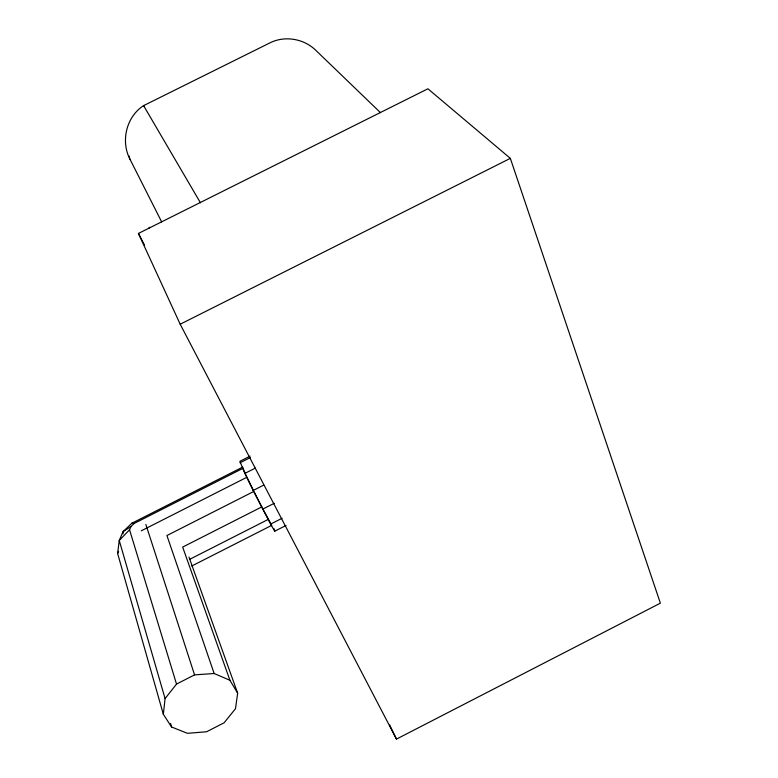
<?xml version="1.0" encoding="UTF-8"?>
<svg xmlns="http://www.w3.org/2000/svg" width="778" height="778" viewBox="0 0 778 778"><rect width="100%" height="100%" fill="white"/><g stroke="black" fill="none" stroke-linecap="round" stroke-linejoin="round"><path stroke-width="1.17" d="M123.05 533.796L123.099 531.617L131.754 523.293L242.755 467.063L242.901 468.366L134.156 523.458L130.957 526.531L123.099 531.617L119.238 540.457L117.624 553.508L163.341 714.321L171.588 727.002L187.44 733.323L206.617 731.758L224.132 722.772L235.481 708.709L237.65 693.179L188.986 557.077M163.341 714.321L165.082 698.586L119.238 540.457L129.556 529.779L130.957 526.531M117.624 553.508L118.577 551.31M165.082 698.586L176.518 684.086L194.549 674.876L214.144 673.505L229.909 680.264L237.65 693.179M148.53 228.392L149.853 227.264M396.479 739.1L660.376 603.164L510.339 158.362L427.919 88.78L138.426 233.439L180.195 324.222L396.479 739.1L389.671 724.979M286.061 525.442L274.722 531.209L270.579 524.119L253.181 490.461L263.732 485.112M191.796 565.985L271.785 525.325L261.739 506.925L182.665 547.08L229.909 680.264M262.672 509.162L274.255 503.278M189.774 559.285L268.313 519.373M270.579 524.119L282.074 518.274M250.088 456.132L239.887 461.305L244.856 473.403L253.181 490.461M240.023 462.784L250.37 457.542M244.856 473.403L255.33 468.093M141.275 530.81L246.947 477.245L243.349 469.348M180.195 324.222L510.339 158.362M131.754 523.293L134.156 523.458M380.5 112.674L315.78 50.288C304.072 38.822 285.254 35.409 270.452 42.625L143.599 105.633C126.289 116.749 120.532 141.188 129.975 159.227L161.668 221.895M143.969 106.1L143.599 105.633L200.471 202.825M138.426 233.439L144.582 245.303M254.396 492.445L261.739 506.925M246.947 477.245L253.871 491.414L166.92 535.527L214.144 673.505M145.856 524.45L194.549 674.876M129.556 529.779L176.518 684.086M170.586 723.521L171.588 727.002M274.089 528.768L274.722 531.209M129.965 159.227A40.514 14.957 -23.8 0 1 129.372 156.154"/></g></svg>
